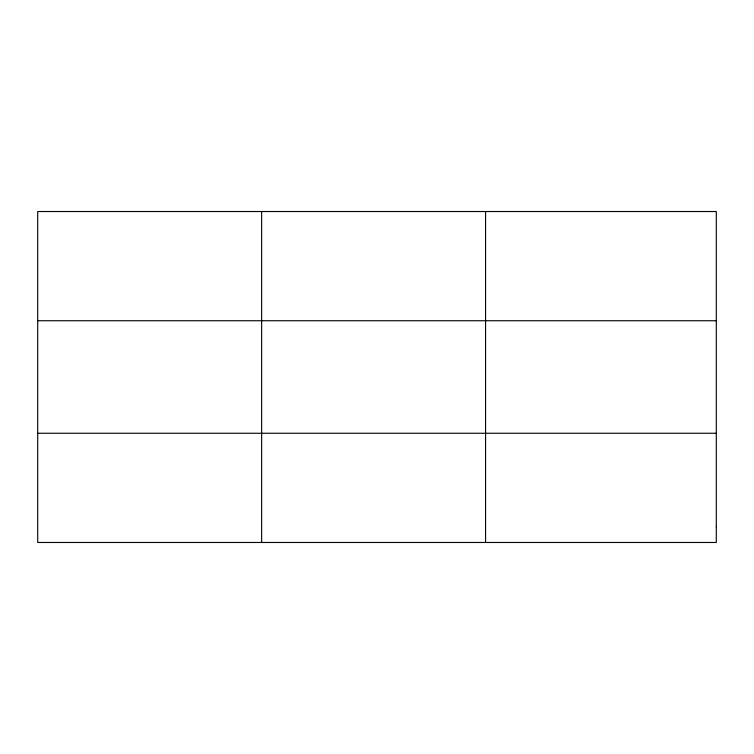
<?xml version="1.0" encoding="UTF-8"?>
<svg xmlns="http://www.w3.org/2000/svg" width="754" height="754" viewBox="0 0 754 754"><rect width="100%" height="100%" fill="white"/><g stroke="black" fill="none" stroke-linecap="round" stroke-linejoin="round"><path stroke-width="1.13" d="M261.638 542.475L261.638 211.525M485.576 542.475L485.576 211.525M37.7 320.742L716.3 320.742M37.7 433.258L716.3 433.258M716.3 526.876L716.3 542.475L37.7 542.475L37.7 211.525L716.3 211.525L716.3 526.876"/></g></svg>
